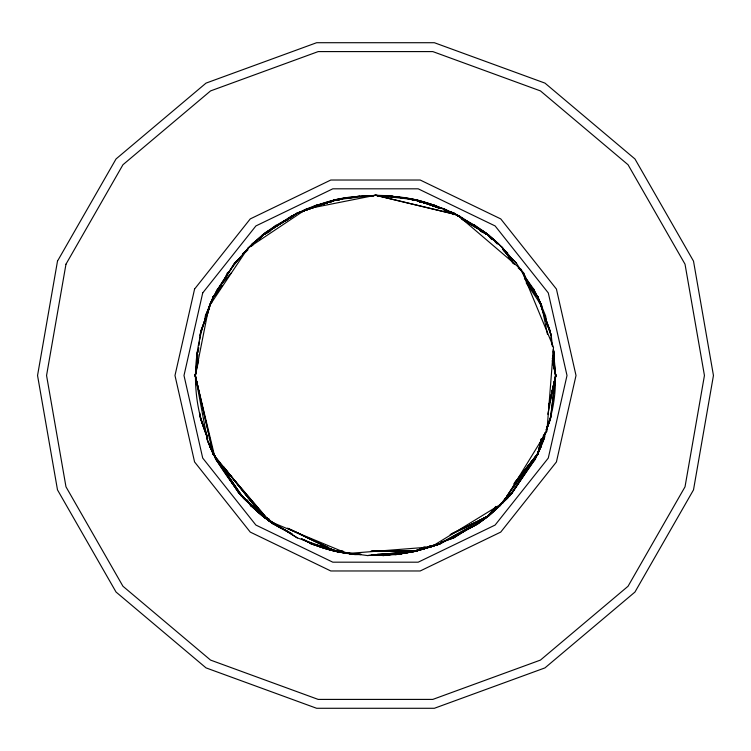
<?xml version="1.0" encoding="UTF-8"?>
<svg xmlns="http://www.w3.org/2000/svg" width="751" height="751" viewBox="0 0 751 751"><rect width="100%" height="100%" fill="white"/><g stroke="black" fill="none" stroke-linecap="round" stroke-linejoin="round"><path stroke-width="1.13" d="M553.008 351.327C557.43 377.415 556.162 404.949 546.296 429.703M554.107 356.584L553.975 350.83M207.473 437.711C190.106 396.885 192.463 349.29 209.088 308.68M544.935 433.027L544.25 438.819L543.067 440.837M553.656 358.865L554.332 353.073L553.083 349.806M553.177 355.016L555.74 375.5L550.474 418.758L546.54 429.675M540.166 447.343L550.436 418.889L555.74 375.5L554.576 368.628M195.673 378.917L195.26 375.5L197.851 354.641M198.133 352.322L198.715 347.685M198.996 345.366L199.428 341.893M199.719 339.574L200.724 331.463L210.083 305.695M289.717 532.515C256.898 518.359 234.472 488.976 216.044 459.518L207.642 441.156L195.26 375.5L196.424 368.628M196.818 366.338L197.203 364.057M204.206 322.836L205.37 315.974L214.335 295.34M544.569 434.538L543.358 441.166L536.618 455.641L541.311 446.169L543.574 434.913M555.308 377.8L555.74 375.5L552.295 358.368M214.664 455.726L213.19 453.857L195.26 375.5L196.405 369.755L195.26 375.5L195.729 377.781M208.525 308.821L208.985 306.521L248.055 248.046L252.937 243.352L256.833 240.846M213.491 454.496L195.26 375.5L208.985 306.511M547.826 414.252L555.74 375.5L554.557 369.802M208.985 309.412L210.242 303.554L212.28 300.691M521.297 269.534L553.515 347.309L546.925 431.168L502.963 502.935L431.215 546.916L347.319 553.525L269.543 521.307L214.917 457.34L195.26 375.5L196.293 370.928L195.26 375.5L197.879 386.812M212.336 300.109L212.852 297.828M538.12 453.228L538.636 450.938M195.26 375.5L198.63 360.63M211.998 301.996L213.031 297.452L220.503 287.933L213.2 297.105L210.862 303.545M538.026 453.416L541.255 438.969M548.493 407.239L555.74 375.5L554.707 370.938M538.082 453.294L541.405 438.659M548.568 407.08L555.74 375.5L552.389 360.799M212.42 300.522L213.397 296.711M540.927 440.246L537.819 453.848L534.853 459.725L510.023 495.453L500.71 504.306M548.728 406.16L555.74 375.5L552.342 360.696M537.556 454.393L538.26 451.163M551.581 393.533L555.74 375.5M544.916 436.716L542.269 441.71M210.937 303.329L212.955 297.621L218.137 291.022L213.106 297.293L210.167 303.723L212.176 300.869M546.268 429.76L551.225 415.603L546.906 427.554M199.813 335.237L209.172 308.708M211.069 303.32L213.472 296.561L222.174 285.737M545.357 432.951L537.969 453.548L536.646 455.481M537.096 454.73L536.317 456.88L533.379 460.513M541.809 441.672L544.55 434.078M539.378 449.53L537.791 453.904L500.119 505.723L488.159 516.19L477.035 524.423L438.199 544.484L415.284 551.3L395.683 554.604L377.274 554.435M198.611 348.53L196.546 353.984L197.26 359.776M224.615 279.766L227.093 273.223L230.585 270.125M534.965 459.518L536.899 454.346M541.903 441.278L545.104 432.858M546.39 429.478L550.436 418.889M200.724 331.463L208.327 311.862M205.37 315.974L213.322 296.852L234.584 263.122L240.292 257.415M541.236 446.338L537.81 453.876L530.497 463.057M213.2 297.105C231.524 264.859 255.8 232.857 290.853 217.818M217.405 290.459L215.565 293.388L216.786 290.093L230.876 273.251M219.245 287.53L234.584 263.122L240.395 257.33M500.232 504.55L511.769 493.473L526.423 471.168M528.328 468.258L530.244 465.348M520.396 479.917L510.023 495.453L503.132 501.518M521.692 477.974L524.93 473.121M528.169 468.267L529.464 466.324M532.431 462.682L511.797 493.435L500.157 504.672M533.736 460.729L536.308 456.899M510.267 494.224L507.629 498.091L500.194 505.029M521.476 477.758L523.456 474.848M510.868 493.323L507.573 498.157L500.72 504.503M536.571 455.632L537.894 453.707M497.406 507.16L495.425 510.042L493.369 511.131M500.119 505.723L505.432 498.035M506.756 496.12L511.412 489.389M512.68 487.559L516.66 481.813M538.655 450.009L541.311 446.169M252.392 243.85L251.05 245.755L252.392 243.85L263.122 234.584L268.032 231.374M250.9 246.215L252.937 243.352M213.106 297.293L214.486 295.425M212.899 297.725L217.987 291.294M259.968 238.123L262.287 235.26L296.579 213.453L305.188 210.421M495.848 506.662L488.788 515.693L486.695 516.707M514.782 482.752L538.073 453.322M213.031 297.462L214.476 295.631M259.424 238.884L262.315 235.223L265.582 233.599M258.917 239.625L262.672 234.941M491.304 512.332L488.441 515.965L482.198 519.016M530.675 462.729L537.969 453.548L536.524 455.35M260.916 237.344L263.188 234.537M485.033 517.702L488.169 516.181L489.614 514.369M497.246 507.545L488.197 516.162L489.652 514.332M263.441 234.331L259.799 238.884L263.394 234.368L268.36 231.27M487.746 516.519L495.848 506.418M514.698 482.79L537.866 453.754M479.204 520.659L487.596 516.641L494.074 508.502M513.759 483.916L537.763 453.961M261.348 236.969L263.563 234.237L296.579 213.453L291.613 216.607M490.403 513.111L487.493 516.716L479.044 520.781M525.944 468.859L537.641 454.224M488.676 515.139L487.211 516.941L482.987 518.969M481.184 521.175L479.523 522.687L488.507 515.909L491.454 512.276M488.197 516.162L491.154 512.576M518.556 479.429L534.853 459.725M259.067 239.588L263.517 234.274M257.415 240.292L263.122 234.584L297.302 213.106L313.749 207.37M245.37 252.374L247.868 249.886M259.489 238.311L263.639 234.171L267.919 232.125M234.584 263.122L240.386 257.443M259.452 238.762L266.089 232.266L274.124 227.562M488.507 515.909L497.66 507.085M376.974 554.416C399.044 556.153 420.56 550.718 441.184 543.348C460.523 532.027 482.78 524.386 497.763 506.925M482.809 519.495L488.629 515.815L497.716 507.338M482.996 519.485L487.878 516.416L497.293 507.685M502.457 501.903L511.769 493.473M288.177 219.039L291.67 215.95L293.932 215.387M484.17 518.19L477.279 524.254L438.509 544.372L415.603 551.225L398.556 554.257L377.903 554.407M477.035 524.423L483.954 518.35M500.382 503.949L502.109 502.428M504.71 500.157L509.891 495.604M242.46 253.894L247.792 249.351M251.341 246.309L253.115 244.798M276.208 225.075L269.994 230.388L271.965 229.111M248.055 248.055L306.521 208.985L315.551 205.521L321.315 204.535M269.994 230.088L273.927 227.525M278.837 224.314L291.595 215.978L295.978 214.354M301.649 212.101L306.521 208.985L375.5 195.26L388.342 195.72L402.151 197.879M262.146 235.363L268.041 231.618M281.785 222.859L288.666 218.485M471.168 526.855L453.707 537.894L441.607 542.147M297.302 213.106L262.794 234.847L267.074 232.744M471.281 526.845L453.707 537.894L441.729 542.081M270.454 231.055L263.094 234.612L271.881 229.111M283.559 221.817L298.156 212.693L313.496 207.379M283.258 221.986L298.156 212.693L313.674 207.389M285.173 221.104L288.187 219.339M290.196 218.166L292.214 216.983M299.245 212.871L304.268 209.933L314.247 206.713M487.878 516.416L438.828 544.25L415.322 551.29L367.417 555.562L349.196 553.083M263.122 234.584L268.21 231.749M309.9 208.553L314.988 205.727L335.397 199.775L341.01 198.959M422.222 548.746L419.124 550.38L416.786 550.38M309.694 208.487C328.685 199.897 350.144 195.391 371.013 196.377M425.197 546.859L416.889 550.924L371.736 551.29M450.131 534.665L488.572 515.862M331.125 201.568L334.749 199.926L339.471 199.888M419.781 549.46L416.655 550.981L410.872 551.018M262.559 235.035L268.839 231.984M331.698 201.437L334.984 199.869L338.551 199.85M377.744 554.435L396.096 554.557L415.603 551.225L419.856 549.178L415.688 551.206M485.249 517.533L488.676 515.777M330.881 201.878L335.162 199.832M415.988 551.131L420.166 549.112M331.088 201.822L335.547 199.747L339.227 199.7M404.113 552.774L415.603 551.225L423.986 547.188M451.22 534.074L487.737 516.528M420.091 549.141L415.885 551.159L413.538 551.168M484.264 518.303L487.418 516.782L452.853 533.276M263.357 234.396L266.586 232.819M331.078 201.822L335.866 199.672L338.185 199.682M419.405 549.3L415.209 551.309L411.726 551.3M367.596 555.571L415.603 551.225L419.903 549.178M423.442 547.338L415.04 551.347L370.938 551.225M419.527 549.272L415.294 551.29L412.956 551.29M336.626 199.503L333.256 201.052L336.42 199.55L346.746 197.569L352.557 197.353M414.13 551.553L417.049 550.107M484.489 518.106L487.549 516.679M414.665 551.431L417.631 549.976M479.945 520.359L487.333 516.848M266.089 232.266L268.182 231.289M329.914 201.803L335.397 199.775L375.5 195.26L415.603 199.775L436.087 205.746L441.166 208.581M306.22 210.064L335.321 199.794L342.353 199.231M427.31 547.188L416.307 551.056L403.86 552.764M338.889 199.775L335.321 199.794L297.283 213.115L335.744 199.7L325.821 203.155M410.985 551.215L415.669 551.206L429.76 546.268M321.156 204.723L335.397 199.775M325.868 203.221L336.955 199.428M320.902 204.563L336.42 199.55M413.66 551.14L415.678 551.206L441.119 543.367L428.793 546.521M415.603 551.225L438.931 544.212M304.268 209.933L313.214 207.332M343.395 198.546L346.746 197.569M398.762 554.229L406.573 552.229M428.905 546.493L441.184 543.348M398.556 554.257L406.394 552.257M370.966 196.377L375.5 195.26L378.964 195.673M396.096 554.557L401.672 553.215M429.572 546.512L438.509 544.372M395.683 554.604L402.395 553.008M429.253 546.615L438.199 544.484M315.974 205.37L323.963 203.643M350.21 197.964L359.344 195.983M368.581 196.443L375.5 195.26L457.321 214.899L521.307 269.543M343.254 198.63L345.498 198.302M347.741 197.964L356.725 196.649M358.969 196.321L363.465 195.664L372.731 196.396M395.937 553.853L383.479 555.562L372.045 554.567M396.068 553.862L383.423 555.562L373.125 554.632M378.335 196.396L387.61 195.664L403.287 197.973M378.128 196.396C399.307 195.251 421.18 199.456 440.508 208.168M342.785 551.534L337.002 551.581L333.848 550.079M360.912 554.548L355.185 554.595L336.401 551.45M334.251 200.048L338.879 200.01M301.423 538.617C319.428 548.474 340.25 553.647 360.696 554.529M334.646 199.954L338.269 199.907M412.393 199.588L414.712 199.578L418.054 201.127M338.523 551.394L336.204 551.403L333.05 549.901M411.492 551.121L416.129 551.103M411.764 199.7L415.406 199.738L440.734 208.506L414.12 199.447M335.106 550.596L332.777 550.605L328.638 548.446M331.454 549.253L335.697 551.29L338.016 551.29M338.325 551.347L335.979 551.356L331.745 549.338M411.839 199.719L415.688 199.794L444.029 208.797L453.989 214.655M335.678 551.281L342.372 551.225M371.435 551.225L415.556 551.234M337.912 551.262L335.566 551.262L331.341 549.234M412.243 199.804L415.904 199.85M338.532 551.15L335.04 551.14L343.085 551.15M413.979 199.926L416.317 199.944L421.555 202.498M338.241 551.084L334.824 551.093L329.482 548.512M410.947 551.459L414.468 551.478M302.85 539.584C320.564 548.38 340.654 554.003 360.536 554.322M413.36 200.038L416.833 200.066L422.024 202.601M337.471 550.924L333.998 550.896L331.153 549.441M334.27 550.962L337.743 550.99M301.555 538.908C319.776 548.277 340.597 554.116 361.175 554.285M385.019 196.846C408.751 196.133 432.585 202.883 453.407 213.875M408.657 199.231L410.975 199.409M413.294 199.597L415.603 199.775L425.31 203.202M342.315 551.985L336.598 551.487L312.116 544.222L308.079 541.95M337.678 551.431L335.397 551.225L297.293 537.894L263.122 516.416L250.947 505.78L246.816 500.1M339.968 551.638L342.249 551.844M346.774 552.755L335.397 551.225L289.304 529.023M405.531 198.302L415.603 199.775L440.415 208.525M409.06 198.968L411.36 199.325M413.66 199.691L418.26 200.414L413.641 199.85L415.998 199.869L420.175 201.897M390.914 195.917L396.612 197.128M427.394 203.652L434.238 205.098M312.623 544.419L321.456 546.521M348.464 552.98L354.96 554.567M375.5 195.26L457.331 214.908M309.919 543.386L322.245 546.531M344.662 552.267L352.501 554.266M309.647 543.283L325.239 547.301M345.291 552.473L351.975 554.2M403.7 197.475L410.431 199.419M432.876 205.887L446.338 209.764L453.332 213.96M423.01 202.394L415.341 199.719L419.8 201.794M422.963 202.385L415.275 199.7L420.091 201.869M437.242 207.37L440.537 208.515M446.883 210.806L454.43 213.462L487.878 234.584L498.655 243.897M443.71 209.689L454.515 213.5L488.91 235.41L490.356 237.25M415.603 199.775L424.371 203.023M455.031 214.364L459.405 215.978L487.878 234.584L502.203 247.314L514.322 264.286M414.308 199.484L417.687 201.043M483.053 232.106L487.352 234.162L464.691 220.071M287.586 528.122L328.591 547.592M481.081 231.195L487.399 234.209L490.525 238.001M263.348 516.594L269.637 519.589L263.404 516.641L217.02 458.805M333.651 550.042L336.795 551.534M264.624 517.279L268.839 519.288M269.299 519.636L264.005 517.12L261.817 514.397M415.078 199.663L419.499 201.709M480.02 230.651L487.615 234.368M333.115 549.91L336.26 551.412M266.577 518.171L263.432 516.66L259.79 512.107M331.651 549.319L335.847 551.328M246.948 500.26L251.059 505.892L263.685 516.866L267.91 518.885M480.546 231.055L487.878 234.584L493.585 240.292M217.067 459.509L243.455 498.176L263.122 516.416L268.407 518.979M480.649 231.13L488.169 234.81L489.624 236.64M261.348 514.341L262.859 516.209L265.976 517.692M485.043 233.308L488.178 234.828L481.307 230.491M262.756 516.125L267.985 518.659M291.012 529.821L334.899 551.103M262.531 515.946L265.554 517.383L262.521 515.937L258.926 511.403M463.48 219.405C483.071 228.529 500.269 243.352 513.158 260.569M256.983 510.567L263.629 516.819L273.927 524.395L292.252 533.877M258.306 511.713L256.232 510.633L254.242 507.76M255.509 509.197L262.165 515.646L271.205 522.499L288.403 531.792M480.771 230.623L487.878 234.584L461.968 219.348M263.685 516.866L268.727 519.711M253.256 506.944L263.122 516.416L268.22 519.317M303.92 539.584L312.078 544.212M461.48 218.579L484.686 232.097L486.357 233.73M467.319 222.343L470.314 224.136M472.313 225.338L488.291 234.913L492.431 239.062M457.8 215.781L452.872 212.711L444.048 209.66L452.872 212.711L457.838 215.809M459.828 217.048L462.804 218.907M465.789 220.766L487.634 234.387M460.635 217.443L453.717 213.115L443.85 209.67L453.717 213.115L460.616 217.461M467.554 221.78L463.602 219.301L467.507 221.808M480.415 229.815L487.333 234.152M297.293 537.894L262.296 515.749L243.484 498.213L212.909 453.275L207.633 441.128M454.43 213.462L459.33 216.579M461.292 217.828L465.216 220.325M467.178 221.564L469.14 222.812M479.927 229.675L488.751 235.288M260.879 513.712L263.122 516.416L273.749 524.273L266.858 518.218M473.928 224.511L481.926 231.252M502.363 248.487L507.695 252.984M251.529 504.766L241.193 495.707L216.091 459.612L214.035 454.224M267.037 518.35L273.927 524.395M518.162 267.9L523.419 272.519L525.681 277.851M241.005 495.491L243.587 497.763M211.866 449.154L214.702 456.927L239.269 493.52L243.512 497.359M246.065 499.668L248.609 501.978M269.844 521.203L271.543 522.734M243.991 497.716L238.884 493.069L214.598 456.73M266.952 518.622L271.205 522.499M255.321 509L241.193 495.707L237.307 489.905M239.269 493.52L243.38 497.462M245.849 499.837L251.604 505.357M253.847 507.582L238.884 493.069L212.862 453.182L210.167 445.446M488.863 236.18L492.205 239.447M503.893 250.872L516.416 263.122L537.969 297.452L545.63 315.974L547.376 326.272M502.56 249.257L516.416 263.122L503.179 249.848M494.909 241.55L497.387 244.037M214.908 457.331L269.571 521.325M216.044 459.518L221.273 465.845M214.702 456.927L219.104 462.334M260.926 513.712L263.122 516.416M213.566 454.655L215.03 456.467M528.779 285.652L530.957 288.365M533.135 291.069L537.585 296.664L539.856 303.132L537.622 296.739M528.967 286.037L537.725 296.945L538.439 300.231M216.26 457.847L213.256 453.998L215.462 456.786M487.699 234.434L491.182 238.865M532.778 290.89L537.829 297.18M213.143 453.782L214.608 455.604M261.508 514.463L262.972 516.303M487.784 234.509L490.056 237.307M530.506 287.962L537.941 297.405M213.04 453.566L215.284 456.43M223.254 466.427L224.709 468.248M226.154 470.06L263.197 516.472M215.19 456.261L213.031 453.538L214.495 455.388M223.845 467.15L262.859 516.209M258.888 511.356L262.643 516.031M491.539 238.856L488.638 235.194L485.493 233.664L488.544 235.11L491.454 238.79M535.153 293.979L538.063 297.659M215.208 456.289L212.955 453.388L212.392 450.994M534.543 293.275L538.167 297.865L538.627 300.034M535.829 294.486L537.894 297.293L540.842 303.742L542.025 309.44M215.434 457.087L213.378 454.271L209.679 446.132L208.975 442.714M209.679 446.15L212.345 449.999L209.679 446.132L214.486 455.594M524.085 275.748L533.642 289.032L537.969 297.452L542.306 309.403M524.423 278.433L537.894 297.293L541.734 305.845L547.479 334.392M538.833 300.898L540.842 303.742M208.412 441.607L207.079 439.692L206.365 433.9M247.06 500.11L251.059 505.892M247.614 500.973L250.947 505.78M213.106 453.707L215.744 457.575M502.203 247.314L513.224 263.62M526.179 282.817L541.734 305.845M217.208 459.931L213.312 454.13L209.567 443.869M218.503 461.865L221.742 466.7M223.038 468.633L226.286 473.468M227.581 475.402L230.82 480.236M232.763 483.137L235.363 487.005M533.642 289.032L536.186 295.509M550.614 334.533L550.192 331.125L545.526 319.25L551.234 335.444L552.483 346.718M523.419 272.519L526.348 280.142M207.06 435.918L200.498 418.645L207.605 438.406M544.672 315.918L550.192 331.125M207.633 437.354L199.775 415.603L207.774 438.462M541.8 308.661L551.178 335.209L542.006 309.093M537.81 297.124L539.321 301.451M542.119 309.328L537.969 297.462L535.069 293.791L537.969 297.462L538.974 301.94M545.517 319.1L551.234 335.444M209.679 443.907L212.73 452.618M553.797 364.057L554.182 366.338M550.905 336.814L551.187 339.086M551.61 342.503L551.901 344.775M196.086 382.315L196.368 384.606M199.813 412.966L200.526 418.748M57.498 261.113L37.55 375.5L57.489 489.868L116.039 592.032L206.027 667.883L316.622 708.277L434.36 708.287L544.963 667.892L634.952 592.051L693.502 489.887L713.45 375.5L693.511 261.132L634.961 158.968L544.973 83.117L434.378 42.723L316.64 42.713L206.037 83.108L116.048 158.949L57.498 261.113M65.975 264.183L46.562 375.5L65.975 486.808L122.948 586.249L210.552 660.091L318.18 699.406L432.811 699.406L540.438 660.091L628.052 586.259L685.025 486.817L704.438 375.5L685.025 264.192L628.052 164.751L540.448 90.909L432.82 51.594L318.189 51.594L210.562 90.909L122.948 164.741L65.975 264.183M194.584 289.041L174.983 375.5L194.575 461.94L250.243 532.083L330.787 570.967L420.194 570.976L500.739 532.093L556.416 461.959L576.017 375.5L556.425 289.06L500.757 218.916L420.213 180.033L330.806 180.024L250.261 218.907L194.584 289.041M202.723 292.909L183.995 375.5L202.704 458.063L255.875 525.052L332.796 562.18L418.185 562.189L495.106 525.062L548.277 458.091L567.005 375.5L548.296 292.937L495.125 225.948L418.204 188.82L332.815 188.811L255.894 225.938L202.723 292.909"/></g></svg>
